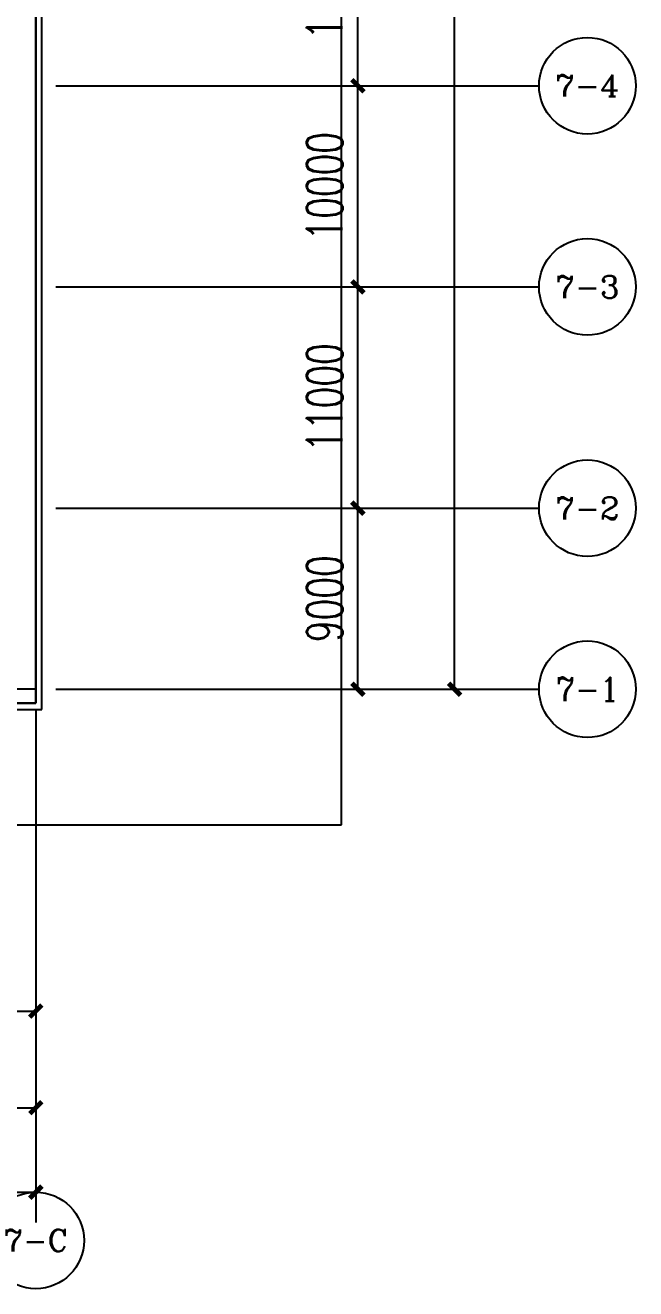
# Model space of a CAD drawing. Header units: millimetres. Extents: x 1218 to 2690, y 1163 to 1758.
# Drawn here: x 2450.3 to 2480.6, y 1307.3 to 1370.2 of the extents above; entities that cross this region are included whole.
import ezdxf
from ezdxf.enums import TextEntityAlignment as Align

# ---------------------------------------------------------------- set-up
doc = ezdxf.new("R2010")
doc.units = ezdxf.units.MM
for name, color, linetype in [('AXIS', 3, 'Continuous'), ('AXIS_TEXT', 7, 'Continuous'), ('PUB_DIM', 3, 'Continuous'), ('WALL', 9, 'Continuous'), ('单元区域外轮廓', 7, 'ByLayer'), ('屋脊线', 7, 'ByLayer'), ('电缆通道', 7, 'ByLayer')]:
    doc.layers.add(name, color=color, linetype=linetype)
doc.styles.add('_TCH_AXIS', font='COMPLEX', dxfattribs={"bigfont": 'GBCBIG'})
doc.styles.add('_TCH_DIM_T3', font='SIMPLEX', dxfattribs={"width": 0.705882, "bigfont": 'GBCBIG'})
doc.styles.add('COMPLEX', font='COMPLEX')
doc.dimstyles.new('_TCH_ARCH&&600', dxfattribs={"dimtxt": 1785, "dimasz": 600, "dimexe": 1500, "dimexo": 1800, "dimgap": 757.5, "dimtad": 1, "dimdec": 0, "dimtxsty": '_TCH_DIM_T3', "dimblk": 'ARCHTICK', "dimcen": 2.5, "dimclrt": 7, "dimazin": 2, "dimtfac": 1, "dimtdec": 0, "dimtix": 1, "dimtmove": 2, "dimatfit": 3})

# ---------------------------------------------------------------- blocks, each defined once
blk = doc.blocks.new('_ArchTick')
at = {"color": 0, "linetype": 'ByBlock', "const_width": 0.4}
blk.add_lwpolyline([(-0.5, -0.5), (0.5, 0.5)], dxfattribs=at)
blk = doc.blocks.new('*D106')
at = {"layer": 'AXIS', "color": 0, "lineweight": -2, "transparency": 16777216}
for p, q in [((1246160, 2022104), (1265660, 2022104)), ((1264160, 1866104), (1264160, 2022104)), ((1246160, 1866104), (1265660, 1866104))]:
    blk.add_line(p, q, dxfattribs=at)
at = {"layer": 'Defpoints', "color": 0, "transparency": 16777216}
for p in [(1244360, 2022104), (1264160, 2022104), (1244360, 1866104)]:
    blk.add_point(p, dxfattribs=at)
at = {"layer": 'AXIS', "color": 0, "lineweight": -2, "transparency": 16777216, "xscale": 600, "yscale": 600, "zscale": 600}
for p, rotation in [((1264160, 2022104), 90), ((1264160, 1866104), 270)]:
    blk.add_blockref('_ArchTick', p, dxfattribs=dict(at, rotation=rotation))
at = {"layer": 'AXIS', "color": 7, "transparency": 16777216, "insert": (1262510, 1944104), "char_height": 1785, "attachment_point": 5, "rotation": 90, "style": '_TCH_DIM_T3'}
blk.add_mtext('\\A1;156000', dxfattribs=at)
blk = doc.blocks.new('*D107')
at = {"layer": 'AXIS', "color": 0, "lineweight": -2, "transparency": 16777216}
for p, q in [((1246160, 1875104), (1260860, 1875104)), ((1259360, 1866104), (1259360, 1875104)), ((1246160, 1866104), (1260860, 1866104))]:
    blk.add_line(p, q, dxfattribs=at)
at = {"layer": 'Defpoints', "color": 0, "transparency": 16777216}
for p in [(1244360, 1875104), (1259360, 1875104), (1244360, 1866104)]:
    blk.add_point(p, dxfattribs=at)
at = {"layer": 'AXIS', "color": 0, "lineweight": -2, "transparency": 16777216, "xscale": 600, "yscale": 600, "zscale": 600}
for p, rotation in [((1259360, 1875104), 90), ((1259360, 1866104), 270)]:
    blk.add_blockref('_ArchTick', p, dxfattribs=dict(at, rotation=rotation))
at = {"layer": 'AXIS', "color": 7, "transparency": 16777216, "insert": (1257710, 1870604), "char_height": 1785, "attachment_point": 5, "rotation": 90, "style": '_TCH_DIM_T3'}
blk.add_mtext('\\A1;9000', dxfattribs=at)
blk = doc.blocks.new('*D108')
at = {"layer": 'AXIS', "color": 0, "lineweight": -2, "transparency": 16777216}
for p, q in [((1246160, 1886104), (1260860, 1886104)), ((1259360, 1875104), (1259360, 1886104)), ((1246160, 1875104), (1260860, 1875104))]:
    blk.add_line(p, q, dxfattribs=at)
at = {"layer": 'Defpoints', "color": 0, "transparency": 16777216}
for p in [(1244360, 1886104), (1259360, 1886104), (1244360, 1875104)]:
    blk.add_point(p, dxfattribs=at)
at = {"layer": 'AXIS', "color": 0, "lineweight": -2, "transparency": 16777216, "xscale": 600, "yscale": 600, "zscale": 600}
for p, rotation in [((1259360, 1886104), 90), ((1259360, 1875104), 270)]:
    blk.add_blockref('_ArchTick', p, dxfattribs=dict(at, rotation=rotation))
at = {"layer": 'AXIS', "color": 7, "transparency": 16777216, "insert": (1257710, 1880604), "char_height": 1785, "attachment_point": 5, "rotation": 90, "style": '_TCH_DIM_T3'}
blk.add_mtext('\\A1;11000', dxfattribs=at)
blk = doc.blocks.new('*D109')
at = {"layer": 'AXIS', "color": 0, "lineweight": -2, "transparency": 16777216}
for p, q in [((1246160, 1896104), (1260860, 1896104)), ((1259360, 1886104), (1259360, 1896104)), ((1246160, 1886104), (1260860, 1886104))]:
    blk.add_line(p, q, dxfattribs=at)
at = {"layer": 'Defpoints', "color": 0, "transparency": 16777216}
for p in [(1244360, 1896104), (1259360, 1896104), (1244360, 1886104)]:
    blk.add_point(p, dxfattribs=at)
at = {"layer": 'AXIS', "color": 0, "lineweight": -2, "transparency": 16777216, "xscale": 600, "yscale": 600, "zscale": 600}
for p, rotation in [((1259360, 1896104), 90), ((1259360, 1886104), 270)]:
    blk.add_blockref('_ArchTick', p, dxfattribs=dict(at, rotation=rotation))
at = {"layer": 'AXIS', "color": 7, "transparency": 16777216, "insert": (1257710, 1891104), "char_height": 1785, "attachment_point": 5, "rotation": 90, "style": '_TCH_DIM_T3'}
blk.add_mtext('\\A1;10000', dxfattribs=at)
blk = doc.blocks.new('*D110')
at = {"layer": 'AXIS', "color": 0, "lineweight": -2, "transparency": 16777216}
for p, q in [((1246160, 1906104), (1260860, 1906104)), ((1259360, 1896104), (1259360, 1906104)), ((1246160, 1896104), (1260860, 1896104))]:
    blk.add_line(p, q, dxfattribs=at)
at = {"layer": 'Defpoints', "color": 0, "transparency": 16777216}
for p in [(1244360, 1906104), (1259360, 1906104), (1244360, 1896104)]:
    blk.add_point(p, dxfattribs=at)
at = {"layer": 'AXIS', "color": 0, "lineweight": -2, "transparency": 16777216, "xscale": 600, "yscale": 600, "zscale": 600}
for p, rotation in [((1259360, 1906104), 90), ((1259360, 1896104), 270)]:
    blk.add_blockref('_ArchTick', p, dxfattribs=dict(at, rotation=rotation))
at = {"layer": 'AXIS', "color": 7, "transparency": 16777216, "insert": (1257710, 1901104), "char_height": 1785, "attachment_point": 5, "rotation": 90, "style": '_TCH_DIM_T3'}
blk.add_mtext('\\A1;10000', dxfattribs=at)
blk = doc.blocks.new('*D122')
at = {"layer": 'AXIS', "color": 0, "lineweight": -2, "transparency": 16777216}
for p, q in [((1183360, 1863304), (1183360, 1843804)), ((1243360, 1863304), (1243360, 1843804)), ((1183360, 1845304), (1243360, 1845304))]:
    blk.add_line(p, q, dxfattribs=at)
at = {"layer": 'Defpoints', "color": 0, "transparency": 16777216}
for p in [(1183360, 1865104), (1243360, 1865104), (1243360, 1845304)]:
    blk.add_point(p, dxfattribs=at)
at = {"layer": 'AXIS', "color": 0, "lineweight": -2, "transparency": 16777216, "xscale": 600, "yscale": 600, "zscale": 600, "rotation": 180}
blk.add_blockref('_ArchTick', (1183360, 1845304), dxfattribs=at)
at = {"layer": 'AXIS', "color": 0, "lineweight": -2, "transparency": 16777216, "xscale": 600, "yscale": 600, "zscale": 600}
blk.add_blockref('_ArchTick', (1243360, 1845304), dxfattribs=at)
at = {"layer": 'AXIS', "color": 7, "transparency": 16777216, "insert": (1213360, 1846954), "char_height": 1785, "attachment_point": 5, "style": '_TCH_DIM_T3'}
blk.add_mtext('\\A1;60000', dxfattribs=at)
blk = doc.blocks.new('*D124')
at = {"layer": 'AXIS', "color": 0, "lineweight": -2, "transparency": 16777216}
for p, q in [((1213360, 1863304), (1213360, 1848604)), ((1243360, 1863304), (1243360, 1848604)), ((1213360, 1850104), (1243360, 1850104))]:
    blk.add_line(p, q, dxfattribs=at)
at = {"layer": 'Defpoints', "color": 0, "transparency": 16777216}
for p in [(1213360, 1865104), (1243360, 1865104), (1243360, 1850104)]:
    blk.add_point(p, dxfattribs=at)
at = {"layer": 'AXIS', "color": 0, "lineweight": -2, "transparency": 16777216, "xscale": 600, "yscale": 600, "zscale": 600, "rotation": 180}
blk.add_blockref('_ArchTick', (1213360, 1850104), dxfattribs=at)
at = {"layer": 'AXIS', "color": 0, "lineweight": -2, "transparency": 16777216, "xscale": 600, "yscale": 600, "zscale": 600}
blk.add_blockref('_ArchTick', (1243360, 1850104), dxfattribs=at)
at = {"layer": 'AXIS', "color": 7, "transparency": 16777216, "insert": (1228360, 1851754), "char_height": 1785, "attachment_point": 5, "style": '_TCH_DIM_T3'}
blk.add_mtext('\\A1;30000', dxfattribs=at)
blk = doc.blocks.new('*D152')
at = {"layer": 'Defpoints', "color": 0, "transparency": 16777216}
for p in [(78160, 1865104), (1243360, 1865104), (1243360, 1841104)]:
    blk.add_point(p, dxfattribs=at)
at = {"layer": 'PUB_DIM', "color": 0, "lineweight": -2, "transparency": 16777216}
for p, q in [((78160, 1863304), (78160, 1839604)), ((1243360, 1863304), (1243360, 1839604)), ((78160, 1841104), (1243360, 1841104))]:
    blk.add_line(p, q, dxfattribs=at)
at = {"layer": 'PUB_DIM', "color": 0, "lineweight": -2, "transparency": 16777216, "xscale": 600, "yscale": 600, "zscale": 600, "rotation": 180}
blk.add_blockref('_ArchTick', (78160, 1841104), dxfattribs=at)
at = {"layer": 'PUB_DIM', "color": 0, "lineweight": -2, "transparency": 16777216, "xscale": 600, "yscale": 600, "zscale": 600}
blk.add_blockref('_ArchTick', (1243360, 1841104), dxfattribs=at)
at = {"layer": 'PUB_DIM', "color": 7, "transparency": 16777216, "insert": (660760, 1842754), "char_height": 1785, "attachment_point": 5, "style": '_TCH_DIM_T3'}
blk.add_mtext('\\A1;1165200', dxfattribs=at)
blk = doc.blocks.new('_AXISO')
blk.add_circle((0, 0), 0.5)
at = {"layer": 'AXIS_TEXT', "style": 'COMPLEX', "width": 1.041667}
blk.add_attdef('A', text='', height=0.56, dxfattribs=at).set_placement((-0.25, -0.28), (0.25, -0.28), align=Align.FIT)
blk = doc.blocks.new('*D464')
at = {"layer": 'AXIS', "color": 0, "lineweight": -2, "transparency": 16777216}
for p, q in [((1246160, 2022104), (1265660, 2022104)), ((1264160, 1866104), (1264160, 2022104)), ((1246160, 1866104), (1265660, 1866104))]:
    blk.add_line(p, q, dxfattribs=at)
at = {"layer": 'Defpoints', "color": 0, "transparency": 16777216}
for p in [(1244360, 2022104), (1264160, 2022104), (1244360, 1866104)]:
    blk.add_point(p, dxfattribs=at)
at = {"layer": 'AXIS', "color": 0, "lineweight": -2, "transparency": 16777216, "xscale": 600, "yscale": 600, "zscale": 600}
for p, rotation in [((1264160, 2022104), 90), ((1264160, 1866104), 270)]:
    blk.add_blockref('_ArchTick', p, dxfattribs=dict(at, rotation=rotation))
at = {"layer": 'AXIS', "color": 7, "transparency": 16777216, "insert": (1262510, 1944104), "char_height": 1785, "attachment_point": 5, "rotation": 90, "style": '_TCH_DIM_T3'}
blk.add_mtext('\\A1;156000', dxfattribs=at)
blk = doc.blocks.new('*D465')
at = {"layer": 'AXIS', "color": 0, "lineweight": -2, "transparency": 16777216}
for p, q in [((1246160, 1875104), (1260860, 1875104)), ((1259360, 1866104), (1259360, 1875104)), ((1246160, 1866104), (1260860, 1866104))]:
    blk.add_line(p, q, dxfattribs=at)
at = {"layer": 'Defpoints', "color": 0, "transparency": 16777216}
for p in [(1244360, 1875104), (1259360, 1875104), (1244360, 1866104)]:
    blk.add_point(p, dxfattribs=at)
at = {"layer": 'AXIS', "color": 0, "lineweight": -2, "transparency": 16777216, "xscale": 600, "yscale": 600, "zscale": 600}
for p, rotation in [((1259360, 1875104), 90), ((1259360, 1866104), 270)]:
    blk.add_blockref('_ArchTick', p, dxfattribs=dict(at, rotation=rotation))
at = {"layer": 'AXIS', "color": 7, "transparency": 16777216, "insert": (1257710, 1870604), "char_height": 1785, "attachment_point": 5, "rotation": 90, "style": '_TCH_DIM_T3'}
blk.add_mtext('\\A1;9000', dxfattribs=at)
blk = doc.blocks.new('*D466')
at = {"layer": 'AXIS', "color": 0, "lineweight": -2, "transparency": 16777216}
for p, q in [((1246160, 1886104), (1260860, 1886104)), ((1259360, 1875104), (1259360, 1886104)), ((1246160, 1875104), (1260860, 1875104))]:
    blk.add_line(p, q, dxfattribs=at)
at = {"layer": 'Defpoints', "color": 0, "transparency": 16777216}
for p in [(1244360, 1886104), (1259360, 1886104), (1244360, 1875104)]:
    blk.add_point(p, dxfattribs=at)
at = {"layer": 'AXIS', "color": 0, "lineweight": -2, "transparency": 16777216, "xscale": 600, "yscale": 600, "zscale": 600}
for p, rotation in [((1259360, 1886104), 90), ((1259360, 1875104), 270)]:
    blk.add_blockref('_ArchTick', p, dxfattribs=dict(at, rotation=rotation))
at = {"layer": 'AXIS', "color": 7, "transparency": 16777216, "insert": (1257710, 1880604), "char_height": 1785, "attachment_point": 5, "rotation": 90, "style": '_TCH_DIM_T3'}
blk.add_mtext('\\A1;11000', dxfattribs=at)
blk = doc.blocks.new('*D467')
at = {"layer": 'AXIS', "color": 0, "lineweight": -2, "transparency": 16777216}
for p, q in [((1246160, 1896104), (1260860, 1896104)), ((1259360, 1886104), (1259360, 1896104)), ((1246160, 1886104), (1260860, 1886104))]:
    blk.add_line(p, q, dxfattribs=at)
at = {"layer": 'Defpoints', "color": 0, "transparency": 16777216}
for p in [(1244360, 1896104), (1259360, 1896104), (1244360, 1886104)]:
    blk.add_point(p, dxfattribs=at)
at = {"layer": 'AXIS', "color": 0, "lineweight": -2, "transparency": 16777216, "xscale": 600, "yscale": 600, "zscale": 600}
for p, rotation in [((1259360, 1896104), 90), ((1259360, 1886104), 270)]:
    blk.add_blockref('_ArchTick', p, dxfattribs=dict(at, rotation=rotation))
at = {"layer": 'AXIS', "color": 7, "transparency": 16777216, "insert": (1257710, 1891104), "char_height": 1785, "attachment_point": 5, "rotation": 90, "style": '_TCH_DIM_T3'}
blk.add_mtext('\\A1;10000', dxfattribs=at)
blk = doc.blocks.new('*D468')
at = {"layer": 'AXIS', "color": 0, "lineweight": -2, "transparency": 16777216}
for p, q in [((1246160, 1906104), (1260860, 1906104)), ((1259360, 1896104), (1259360, 1906104)), ((1246160, 1896104), (1260860, 1896104))]:
    blk.add_line(p, q, dxfattribs=at)
at = {"layer": 'Defpoints', "color": 0, "transparency": 16777216}
for p in [(1244360, 1906104), (1259360, 1906104), (1244360, 1896104)]:
    blk.add_point(p, dxfattribs=at)
at = {"layer": 'AXIS', "color": 0, "lineweight": -2, "transparency": 16777216, "xscale": 600, "yscale": 600, "zscale": 600}
for p, rotation in [((1259360, 1906104), 90), ((1259360, 1896104), 270)]:
    blk.add_blockref('_ArchTick', p, dxfattribs=dict(at, rotation=rotation))
at = {"layer": 'AXIS', "color": 7, "transparency": 16777216, "insert": (1257710, 1901104), "char_height": 1785, "attachment_point": 5, "rotation": 90, "style": '_TCH_DIM_T3'}
blk.add_mtext('\\A1;10000', dxfattribs=at)
blk = doc.blocks.new('*D480')
at = {"layer": 'AXIS', "color": 0, "lineweight": -2, "transparency": 16777216}
for p, q in [((1183360, 1863304), (1183360, 1843804)), ((1243360, 1863304), (1243360, 1843804)), ((1183360, 1845304), (1243360, 1845304))]:
    blk.add_line(p, q, dxfattribs=at)
at = {"layer": 'Defpoints', "color": 0, "transparency": 16777216}
for p in [(1183360, 1865104), (1243360, 1865104), (1243360, 1845304)]:
    blk.add_point(p, dxfattribs=at)
at = {"layer": 'AXIS', "color": 0, "lineweight": -2, "transparency": 16777216, "xscale": 600, "yscale": 600, "zscale": 600, "rotation": 180}
blk.add_blockref('_ArchTick', (1183360, 1845304), dxfattribs=at)
at = {"layer": 'AXIS', "color": 0, "lineweight": -2, "transparency": 16777216, "xscale": 600, "yscale": 600, "zscale": 600}
blk.add_blockref('_ArchTick', (1243360, 1845304), dxfattribs=at)
at = {"layer": 'AXIS', "color": 7, "transparency": 16777216, "insert": (1213360, 1846954), "char_height": 1785, "attachment_point": 5, "style": '_TCH_DIM_T3'}
blk.add_mtext('\\A1;60000', dxfattribs=at)
blk = doc.blocks.new('*D482')
at = {"layer": 'AXIS', "color": 0, "lineweight": -2, "transparency": 16777216}
for p, q in [((1213360, 1863304), (1213360, 1848604)), ((1243360, 1863304), (1243360, 1848604)), ((1213360, 1850104), (1243360, 1850104))]:
    blk.add_line(p, q, dxfattribs=at)
at = {"layer": 'Defpoints', "color": 0, "transparency": 16777216}
for p in [(1213360, 1865104), (1243360, 1865104), (1243360, 1850104)]:
    blk.add_point(p, dxfattribs=at)
at = {"layer": 'AXIS', "color": 0, "lineweight": -2, "transparency": 16777216, "xscale": 600, "yscale": 600, "zscale": 600, "rotation": 180}
blk.add_blockref('_ArchTick', (1213360, 1850104), dxfattribs=at)
at = {"layer": 'AXIS', "color": 0, "lineweight": -2, "transparency": 16777216, "xscale": 600, "yscale": 600, "zscale": 600}
blk.add_blockref('_ArchTick', (1243360, 1850104), dxfattribs=at)
at = {"layer": 'AXIS', "color": 7, "transparency": 16777216, "insert": (1228360, 1851754), "char_height": 1785, "attachment_point": 5, "style": '_TCH_DIM_T3'}
blk.add_mtext('\\A1;30000', dxfattribs=at)
blk = doc.blocks.new('*D569')
at = {"layer": 'Defpoints', "color": 0, "transparency": 16777216}
for p in [(78160, 1865104), (1243360, 1865104), (1243360, 1841104)]:
    blk.add_point(p, dxfattribs=at)
at = {"layer": 'PUB_DIM', "color": 0, "lineweight": -2, "transparency": 16777216}
for p, q in [((78160, 1863304), (78160, 1839604)), ((1243360, 1863304), (1243360, 1839604)), ((78160, 1841104), (1243360, 1841104))]:
    blk.add_line(p, q, dxfattribs=at)
at = {"layer": 'PUB_DIM', "color": 0, "lineweight": -2, "transparency": 16777216, "xscale": 600, "yscale": 600, "zscale": 600, "rotation": 180}
blk.add_blockref('_ArchTick', (78160, 1841104), dxfattribs=at)
at = {"layer": 'PUB_DIM', "color": 0, "lineweight": -2, "transparency": 16777216, "xscale": 600, "yscale": 600, "zscale": 600}
blk.add_blockref('_ArchTick', (1243360, 1841104), dxfattribs=at)
at = {"layer": 'PUB_DIM', "color": 7, "transparency": 16777216, "insert": (660760, 1842754), "char_height": 1785, "attachment_point": 5, "style": '_TCH_DIM_T3'}
blk.add_mtext('\\A1;1165200', dxfattribs=at)
blk = doc.blocks.new('*U582')
at = {"layer": '单元区域外轮廓', "color": 2}
blk.add_polyline3d([(582600, -78700, 12000), (-582600, -78700, 12000), (-582600, 78700, 12000), (582600, 78700, 12000)], close=True, dxfattribs=at)
at = {"flags": 1}
for tag in ['unit_id', 'unit_name', 'parapet_height', 'ground_elevation', 'is_enable_parapet']:
    blk.add_attdef(tag, (0, 0), '', height=2.5, dxfattribs=at)
blk = doc.blocks.new('*U583')
at = {"layer": '屋脊线', "color": 30}
for p, q in [((582600, -78700, 12000), (582600, 0, 16000)), ((-582600, -78700, 12000), (582600, -78700, 12000))]:
    blk.add_line(p, q, dxfattribs=at)
at = {"flags": 1}
for tag in ['unit_id', 'unit_name']:
    blk.add_attdef(tag, (0, 0), '', height=2.5, dxfattribs=at)
blk = doc.blocks.new('DT1')
at = {"layer": 'AXIS', "color": 252, "true_color": 0x939598}
for p, q in [((1244359.9, 1896103.7), (1268359.9, 1896103.7)), ((1244359.9, 1886103.7), (1268359.9, 1886103.7)), ((1244359.9, 1875103.7), (1268359.9, 1875103.7)), ((1244359.9, 1866103.7), (1268359.9, 1866103.7)), ((1243359.9, 1865103.7), (1243359.9, 1841103.7))]:
    blk.add_line(p, q, dxfattribs=at)
at = {"layer": 'WALL'}
for p, q in [((1243659.9, 1865103.7), (1243659.9, 2023103.7)), ((1243359.9, 1865403.7), (1243359.9, 2022803.7)), ((78159.9, 1865403.7), (1243359.9, 1865403.7)), ((77859.9, 1865103.7), (1243659.9, 1865103.7))]:
    blk.add_line(p, q, dxfattribs=at)
blk.add_lwpolyline([(1243359.9, 1866103.7), (1182909.9, 1866103.7)], dxfattribs=at)
at = {"layer": 'AXIS', "color": 252, "true_color": 0x939598}
ref = blk.add_blockref('_AXISO', (1270759.9, 1896103.7), dxfattribs=dict(at, xscale=4800, yscale=4800, zscale=4800))
ref.add_attrib('A', '7-4', dxfattribs={"layer": 'AXIS_TEXT', "height": 1077.91, "style": '_TCH_AXIS'}).set_placement((1269168.7, 1895564.8), (1272351.1, 1895564.8), align=Align.FIT)
ref = blk.add_blockref('_AXISO', (1270759.9, 1886103.7), dxfattribs=dict(at, xscale=4800, yscale=4800, zscale=4800))
ref.add_attrib('A', '7-3', dxfattribs={"layer": 'AXIS_TEXT', "height": 1109.98, "style": '_TCH_AXIS'}).set_placement((1269174.2, 1885548.7), (1272345.5, 1885548.7), align=Align.FIT)
ref = blk.add_blockref('_AXISO', (1270759.9, 1875103.7), dxfattribs=dict(at, xscale=4800, yscale=4800, zscale=4800))
ref.add_attrib('A', '7-2', dxfattribs={"layer": 'AXIS_TEXT', "height": 1109.98, "style": '_TCH_AXIS'}).set_placement((1269174.2, 1874548.7), (1272345.5, 1874548.7), align=Align.FIT)
ref = blk.add_blockref('_AXISO', (1270759.9, 1866103.7), dxfattribs=dict(at, xscale=4800, yscale=4800, zscale=4800))
ref.add_attrib('A', '7-1', dxfattribs={"layer": 'AXIS_TEXT', "height": 1198.52, "style": '_TCH_AXIS'}).set_placement((1269190.4, 1865504.5), (1272329.4, 1865504.5), align=Align.FIT)
ref = blk.add_blockref('_AXISO', (1243359.9, 1838703.7), dxfattribs=dict(at, xscale=4800, yscale=4800, zscale=4800))
ref.add_attrib('A', '7-C', dxfattribs={"layer": 'AXIS_TEXT', "height": 1093.72, "style": '_TCH_AXIS'}).set_placement((1241771.4, 1838156.8), (1244948.4, 1838156.8), align=Align.FIT)
for p1, p2, distance, picture, middle in [((1244359.9, 1866103.7), (1244359.9, 2022103.7), -19800, '*D106', (1262509.9, 1944103.7)), ((1244359.9, 1866103.7), (1244359.9, 2022103.7), -19800, '*D464', (1262509.9, 1944103.7)), ((1244359.9, 1896103.7), (1244359.9, 1906103.7), -15000, '*D110', (1257709.9, 1901103.7)), ((1244359.9, 1896103.7), (1244359.9, 1906103.7), -15000, '*D468', (1257709.9, 1901103.7)), ((1244359.9, 1886103.7), (1244359.9, 1896103.7), -15000, '*D109', (1257709.9, 1891103.7)), ((1244359.9, 1886103.7), (1244359.9, 1896103.7), -15000, '*D467', (1257709.9, 1891103.7)), ((1244359.9, 1875103.7), (1244359.9, 1886103.7), -15000, '*D108', (1257709.9, 1880603.7)), ((1244359.9, 1875103.7), (1244359.9, 1886103.7), -15000, '*D466', (1257709.9, 1880603.7)), ((1244359.9, 1866103.7), (1244359.9, 1875103.7), -15000, '*D107', (1257709.9, 1870603.7)), ((1244359.9, 1866103.7), (1244359.9, 1875103.7), -15000, '*D465', (1257709.9, 1870603.7)), ((1183359.9, 1865103.7), (1243359.9, 1865103.7), -19800, '*D122', (1213359.9, 1846953.7)), ((1183359.9, 1865103.7), (1243359.9, 1865103.7), -19800, '*D480', (1213359.9, 1846953.7)), ((1213359.9, 1865103.7), (1243359.9, 1865103.7), -15000, '*D124', (1228359.9, 1851753.7)), ((1213359.9, 1865103.7), (1243359.9, 1865103.7), -15000, '*D482', (1228359.9, 1851753.7))]:
    dim = blk.add_aligned_dim(p1=p1, p2=p2, distance=distance, dimstyle='_TCH_ARCH&&600', dxfattribs=at)
    dim.commit()
    dim.dimension.update_dxf_attribs({"geometry": picture, "text_midpoint": middle})
at = {"layer": 'PUB_DIM', "color": 252, "true_color": 0x939598}
for picture in ['*D152', '*D569']:
    dim = blk.add_aligned_dim(p1=(78159.9, 1865103.7), p2=(1243359.9, 1865103.7), distance=-24000, dimstyle='_TCH_ARCH&&600', dxfattribs=at)
    dim.commit()
    dim.dimension.update_dxf_attribs({"geometry": picture, "text_midpoint": (660759.9, 1842753.7)})

msp = doc.modelspace()

# ---------------------------------------------------------------- linework, layer by layer
at = {"layer": '单元区域外轮廓', "color": 4, "elevation": 12}
msp.add_lwpolyline([(2450.821, 1336.45), (1285.621, 1336.45), (1285.621, 1493.85), (2450.821, 1493.85)], close=True, dxfattribs=at)
at = {"layer": '电缆通道', "color": 6}
for points in [[(2466, 1330.416, 0.01), (2466, 1502.41, 0.04)], [(1976.174, 1330.416, 0.01), (2466, 1330.416, 0.01)]]:
    msp.add_polyline3d(points, dxfattribs=at)

# ---------------------------------------------------------------- block references
at = {"xscale": 0.001, "yscale": 0.001, "zscale": 0.001}
msp.add_blockref('DT1', (1207.461, -528.954, 12.3), dxfattribs=at)
at = {"layer": '单元区域外轮廓', "xscale": 0.001, "yscale": 0.001, "zscale": 0.001}
msp.add_blockref('*U582', (1868.221, 1415.15), dxfattribs=at)
at = {"layer": '屋脊线', "xscale": 0.001, "yscale": 0.001, "zscale": 0.001}
msp.add_blockref('*U583', (1868.221, 1415.15), dxfattribs=at)

doc.saveas('drawing.dxf')
